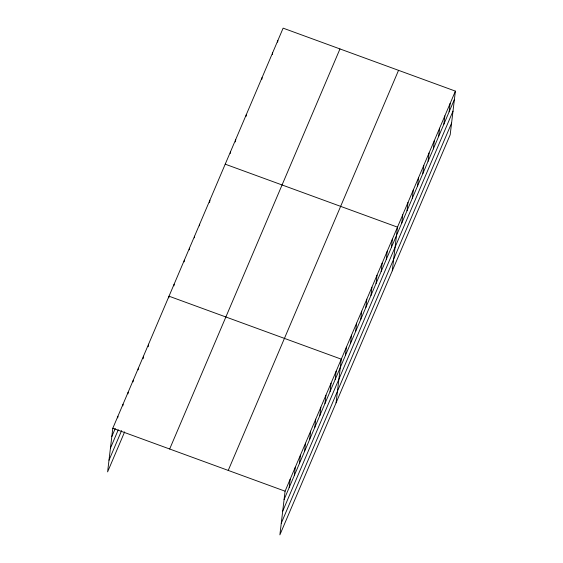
<?xml version="1.0" encoding="UTF-8"?>
<svg xmlns="http://www.w3.org/2000/svg" width="563" height="563" viewBox="0 0 563 563"><rect width="100%" height="100%" fill="white"/><g stroke="black" fill="none" stroke-linecap="round" stroke-linejoin="round"><path stroke-width="0.84" d="M455.39 91.122L285.082 491.196L279.881 534.85L450.189 134.775L455.39 91.122L283.119 28.15L112.811 428.225L107.61 471.878L124.641 431.87M117.723 417.887L117.92 416.226M122.833 405.888L123.03 404.22M127.942 393.882L128.139 392.221M133.051 381.883L133.248 380.215M138.16 369.877L138.357 368.216M143.171 358.708L143.466 356.21M148.28 346.709L148.576 344.211M168.816 297.862L169.013 296.201L341.284 359.173L336.083 402.826M173.925 285.863L174.122 284.195M184.143 261.858L184.34 260.197M189.252 249.859L189.45 248.192M194.362 237.853L194.559 236.193M199.471 225.854L199.668 224.187M209.591 202.68L209.886 200.182M230.281 153.474L230.478 151.813M235.447 141.939L235.742 139.441M246.073 116.379L246.27 114.711M261.865 79.277L262.062 77.617M272.393 54.548L272.591 52.88M277.658 42.183L277.855 40.515M289.199 487.516L290.191 479.19M294.308 475.51L295.301 467.191M299.417 463.511L300.41 455.185M304.527 451.505L305.519 443.187M309.636 439.506L310.628 431.181M314.745 427.5L315.737 419.182M319.854 415.501L320.847 407.176M324.964 403.495L325.956 395.177M330.073 391.496L331.065 383.178M335.182 379.497L336.174 371.172M345.401 355.492L346.393 347.167M350.51 343.486L351.502 335.168M355.619 331.487L356.611 323.162M360.728 319.481L361.72 311.163M365.837 307.482L366.83 299.157M370.947 295.476L371.939 287.158M376.056 283.478L377.048 275.152M381.165 271.472L382.157 263.153M386.274 259.473L387.267 251.147M391.384 247.467L392.376 239.148M392.284 270.803L397.485 227.142L225.214 164.178M401.757 223.103L402.749 214.777M407.021 210.738L408.013 202.413M412.285 198.366L413.277 190.048M417.549 186.001L418.541 177.683M422.813 173.636L423.805 165.318M428.077 161.271L429.069 152.946M433.341 148.906L434.333 140.581M438.605 136.542L439.597 128.216M443.869 124.17L444.861 115.851M449.133 111.805L450.126 103.486M111.819 436.55L115.225 428.549M110.432 448.204L118.265 429.801M108.997 460.224L121.601 430.618M169.667 449.007L339.968 48.932M228.233 470.415L398.541 70.34M284.09 499.515L454.397 99.44M282.703 511.176L453.011 111.101M281.268 523.189L451.575 123.114M112.811 428.225L285.082 491.196"/></g></svg>
